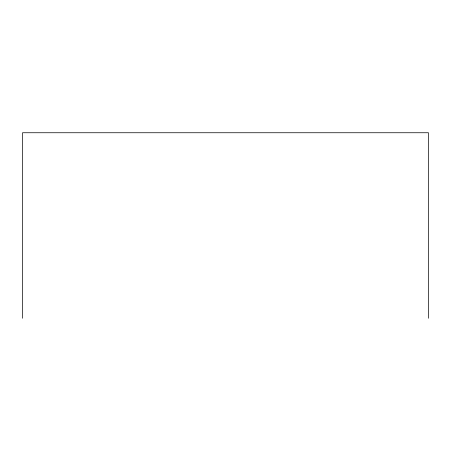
<?xml version="1.0" encoding="UTF-8"?>
<svg xmlns="http://www.w3.org/2000/svg" width="451" height="451" viewBox="0 0 451 451"><rect width="100%" height="100%" fill="white"/><g stroke="black" fill="none" stroke-linecap="round" stroke-linejoin="round"><path stroke-width="0.68" d="M428.45 318.259L428.45 132.741L22.55 132.741L22.55 318.259"/></g></svg>
